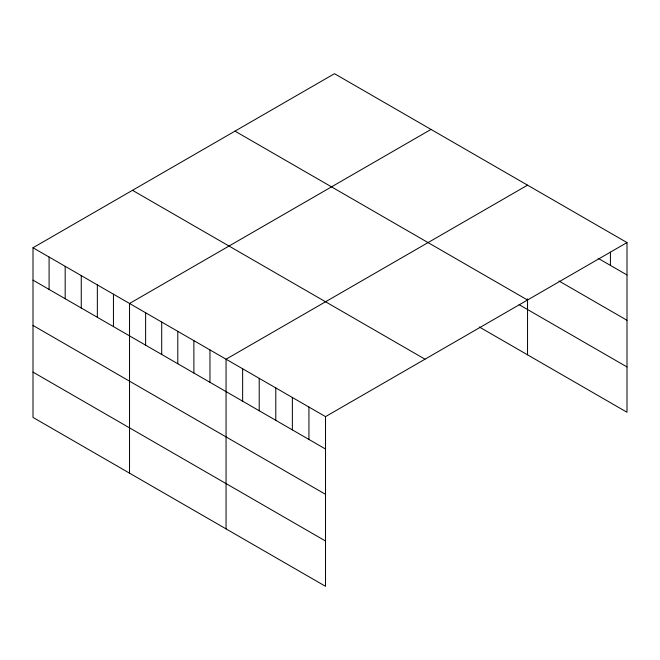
<?xml version="1.0" encoding="UTF-8"?>
<svg xmlns="http://www.w3.org/2000/svg" width="660" height="660" viewBox="0 0 660 660"><rect width="100%" height="100%" fill="white"/><g stroke="black" fill="none" stroke-linecap="round" stroke-linejoin="round"><path stroke-width="0.99" d="M33 247.748L325.52 416.633L325.52 586.311L33 417.425L33 247.748L334.48 73.689L627 242.575L627 412.252L479.276 326.964M431.013 129.418L129.533 303.484L129.533 473.154M527.546 185.155L226.058 359.213L226.058 528.891M325.52 416.633L627 242.575M598.207 258.349L627 274.972M558.954 280.987L627 320.273M234.993 131.134L527.513 300.011M519.073 304.639L627 366.952M132.487 190.311L425.007 359.197M33 280.153L325.52 449.031M33 325.454L325.52 494.332M33 372.124L325.52 541.01M610.426 252.244L610.426 265.402M527.546 298.832L527.546 354.832M308.938 407.063L308.938 439.461M292.363 397.493L292.363 429.891M275.789 387.923L275.789 420.321M259.215 378.353L259.215 410.751M242.641 368.783L242.641 401.181M209.971 349.924L209.971 382.33M193.883 340.634L193.883 373.04M177.796 331.345L177.796 363.751M161.708 322.055L161.708 354.461M145.621 312.774L145.621 345.172M113.446 294.195L113.446 326.593M97.35 284.905L97.35 317.303M81.262 275.616L81.262 308.014M65.175 266.326L65.175 298.733M49.087 257.037L49.087 289.443"/></g></svg>
